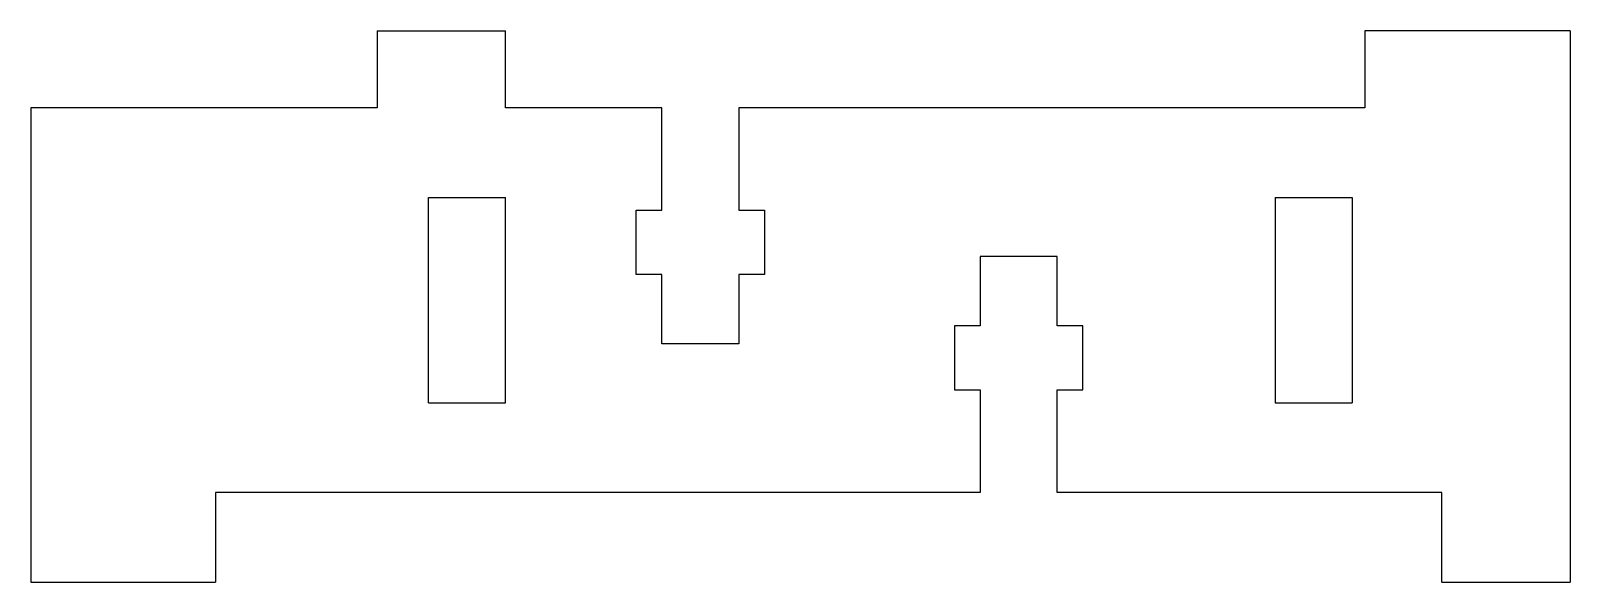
# Model space of a CAD drawing. Extents: x -24.6 to 35.4, y -9 to 12.5.
import ezdxf

# ---------------------------------------------------------------- set-up
doc = ezdxf.new("R2010")
doc.units = 0
doc.layers.get('0').update_dxf_attribs({"linetype": 'CONTINUOUS'})

msp = doc.modelspace()

# ---------------------------------------------------------------- linework, layer by layer
at = {"color": 7, "linetype": 'CONTINUOUS'}
for p, q in [((-11.1, 12.5), (-11.1, 9.5)), ((-11.1, 12.5), (-6.1, 12.5)), ((-6.1, 9.5), (-6.1, 12.5)), ((27.4, 12.5), (27.4, 9.5)), ((35.4, 12.5), (27.4, 12.5)), ((35.4, 12.5), (35.4, -9)), ((-24.6, 9.5), (-24.6, -9)), ((-11.1, 9.5), (-24.6, 9.5)), ((0, 9.5), (-6.1, 9.5)), ((0, 5.5), (0, 9.5)), ((3, 9.5), (3, 5.5)), ((27.4, 9.5), (3, 9.5)), ((-9.1, 6), (-6.1, 6)), ((-9.1, -2), (-9.1, 6)), ((-6.1, -2), (-6.1, 6)), ((23.9, 6), (26.9, 6)), ((23.9, 6), (23.9, -2)), ((26.9, 6), (26.9, -2)), ((-1, 5.5), (0, 5.5)), ((-1, 3), (-1, 5.5)), ((3, 5.5), (4, 5.5)), ((4, 5.5), (4, 3)), ((15.4, 3.7), (12.4, 3.7)), ((12.4, 3.7), (12.4, 1)), ((15.4, 1), (15.4, 3.7)), ((0, 3), (-1, 3)), ((0, 0.3), (0, 3)), ((3, 3), (3, 0.3)), ((4, 3), (3, 3)), ((12.4, 1), (11.4, 1)), ((11.4, 1), (11.4, -1.5)), ((16.4, 1), (15.4, 1)), ((16.4, -1.5), (16.4, 1)), ((3, 0.3), (0, 0.3)), ((11.4, -1.5), (12.4, -1.5)), ((12.4, -1.5), (12.4, -5.5)), ((15.4, -5.5), (15.4, -1.5)), ((15.4, -1.5), (16.4, -1.5)), ((-9.1, -2), (-6.1, -2)), ((23.9, -2), (26.9, -2)), ((12.4, -5.5), (-17.4, -5.5)), ((-17.4, -5.5), (-17.4, -9)), ((30.4, -5.5), (15.4, -5.5)), ((30.4, -9), (30.4, -5.5)), ((-24.6, -9), (-17.4, -9)), ((30.4, -9), (35.4, -9))]:
    msp.add_line(p, q, dxfattribs=at)

doc.saveas('drawing.dxf')
